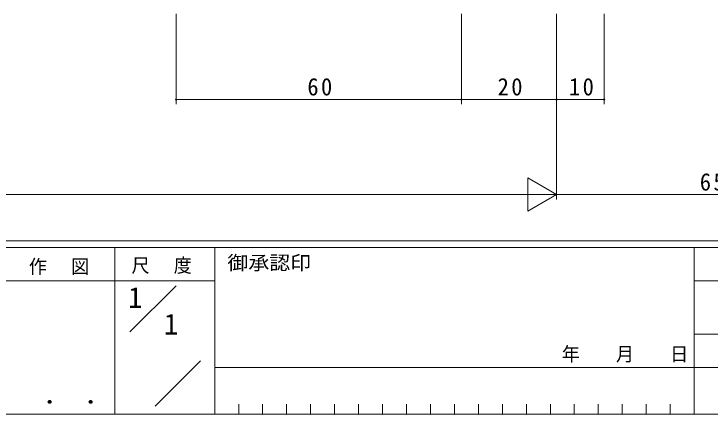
# Model space of a CAD drawing. Units: millimetres on the paper. Extents: x -420 to 373, y -297 to 267.
# Drawn here: x 143.5 to 289.8, y -297 to -212.8 of the extents above; entities that cross this region are included whole.
import ezdxf
from ezdxf.enums import TextEntityAlignment as Align

# ---------------------------------------------------------------- set-up
doc = ezdxf.new("R2010")
doc.units = ezdxf.units.MM
doc.layers.add('0-1_YKK_ZWAK', color=7, linetype='Continuous', lineweight=9)
doc.layers.add('0-4_YKK_D', color=6, linetype='Continuous', lineweight=9)
doc.layers.add('0-2_USER1', color=3, linetype='Continuous')
doc.styles.add('ＭＳ ゴシック', font='')
doc.styles.get('ＭＳ ゴシック').set_extended_font_data('MS Gothic')

msp = doc.modelspace()

# ---------------------------------------------------------------- linework, layer by layer
at = {"layer": '0-1_YKK_ZWAK'}
for p, q in [((352.3, -260.575), (-417.7, -260.575)), ((314.5, -261.975), (-417.7, -261.975)), ((164.7, -261.975), (164.7, -296.975)), ((185.7, -261.975), (185.7, -296.975)), ((286.5, -261.975), (286.5, -296.975)), ((165.684, -268.975), (97.5, -268.975)), ((165.684, -268.975), (185.7, -268.975)), ((286.5, -268.975), (314.5, -268.975)), ((167.87, -279.712), (177.564, -270.018)), ((286.5, -280.175), (314.5, -280.175)), ((173.172, -295.32), (182.696, -285.797)), ((185.7, -287.175), (286.5, -287.175)), ((314.5, -287.175), (286.5, -287.175)), ((190.74, -294.875), (190.74, -296.975)), ((195.78, -294.875), (195.78, -296.975)), ((200.82, -294.875), (200.82, -296.975)), ((205.86, -294.875), (205.86, -296.975)), ((210.9, -294.875), (210.9, -296.975)), ((215.94, -294.875), (215.94, -296.975)), ((220.98, -294.875), (220.98, -296.975)), ((226.02, -294.875), (226.02, -296.975)), ((231.06, -294.875), (231.06, -296.975)), ((236.1, -294.875), (236.1, -296.975)), ((241.14, -294.875), (241.14, -296.975)), ((246.18, -294.875), (246.18, -296.975)), ((251.22, -294.875), (251.22, -296.975)), ((256.26, -294.875), (256.26, -296.975)), ((261.3, -294.875), (261.3, -296.975)), ((266.34, -294.875), (266.34, -296.975)), ((271.38, -294.875), (271.38, -296.975)), ((276.42, -294.875), (276.42, -296.975)), ((281.46, -294.875), (281.46, -296.975)), ((-417.7, -296.975), (314.5, -296.975))]:
    msp.add_line(p, q, dxfattribs=at)
at = {"layer": '0-4_YKK_D'}
for p, q in [((177.576, -212.827), (177.576, -231.827)), ((237.575, -212.827), (237.575, -231.827)), ((237.576, -212.827), (237.576, -231.827)), ((257.575, -212.827), (257.575, -231.827)), ((257.575, -212.827), (257.575, -231.827)), ((257.575, -212.827), (257.575, -251.827)), ((257.575, -212.827), (257.575, -251.827)), ((267.575, -212.827), (267.575, -231.827)), ((237.576, -230.827), (177.576, -230.827)), ((257.575, -230.827), (237.575, -230.827)), ((267.575, -230.827), (257.575, -230.827)), ((257.575, -250.827), (251.513, -247.327)), ((251.513, -247.327), (251.513, -254.327)), ((-95.425, -250.827), (250.575, -250.827)), ((257.575, -250.827), (245.451, -250.827)), ((257.575, -250.827), (251.513, -254.327)), ((257.575, -250.827), (322.575, -250.827))]:
    msp.add_line(p, q, dxfattribs=at)
for centre, start, end in [((177.576, -230.827), 0, 180), ((177.576, -230.827), 180, 0), ((237.575, -230.827), 0, 180), ((237.575, -230.827), 180, 0), ((237.576, -230.827), 0, 180), ((237.576, -230.827), 180, 0), ((257.575, -230.827), 0, 180), ((257.575, -230.827), 0, 180), ((257.575, -230.827), 180, 0), ((257.575, -230.827), 180, 0), ((267.575, -230.827), 0, 180), ((267.575, -230.827), 180, 0)]:
    msp.add_arc(centre, 0.106, start, end, dxfattribs=at)

# ---------------------------------------------------------------- texts
at = {"layer": '0-1_YKK_ZWAK', "style": 'ＭＳ ゴシック', "width": 1.1}
msp.add_text('御承認印', height=2.933, dxfattribs=at).set_placement((188.367, -267.508), align=Align.BOTTOM_LEFT)
at = {"layer": '0-1_YKK_ZWAK', "color": 3, "style": 'ＭＳ ゴシック', "width": 1.15}
msp.add_text(' ． ．', height=3.666, dxfattribs=at).set_placement((146.755, -295.921), align=Align.BOTTOM_LEFT)
at = {"layer": '0-1_YKK_ZWAK', "char_height": 2.933, "attachment_point": 7, "style": 'ＭＳ ゴシック'}
for s, insert in [('\\T1.17;\\W0.95;作\\~\\~図', (146.62, -267.737)), ('\\T1.17;\\W0.95;尺\\~\\~度', (168.212, -267.512)), ('\\T1.2;\\W0.95;年\\~\\~\\~月\\~\\~\\~日', (258.676, -286.144))]:
    msp.add_mtext(s, dxfattribs=dict(at, insert=insert))
at = {"layer": '0-2_USER1', "style": 'ＭＳ ゴシック'}
for p in [(167.5, -275.975), (175.033, -281.575)]:
    msp.add_text('1', height=4.399, dxfattribs=at).set_placement(p, align=Align.BOTTOM_LEFT)
at = {"layer": '0-4_YKK_D', "color": 3, "char_height": 3.666, "attachment_point": 7, "style": 'ＭＳ ゴシック'}
for s, insert in [('\\T1.21;\\W0.95;60', (205.176, -230.028)), ('\\T1.21;\\W0.95;20', (245.175, -230.028)), ('\\T1.21;\\W0.95;10', (260.175, -230.028)), ('\\T1.21;\\W0.95;65', (287.675, -250.027))]:
    msp.add_mtext(s, dxfattribs=dict(at, insert=insert))

doc.saveas('drawing.dxf')
